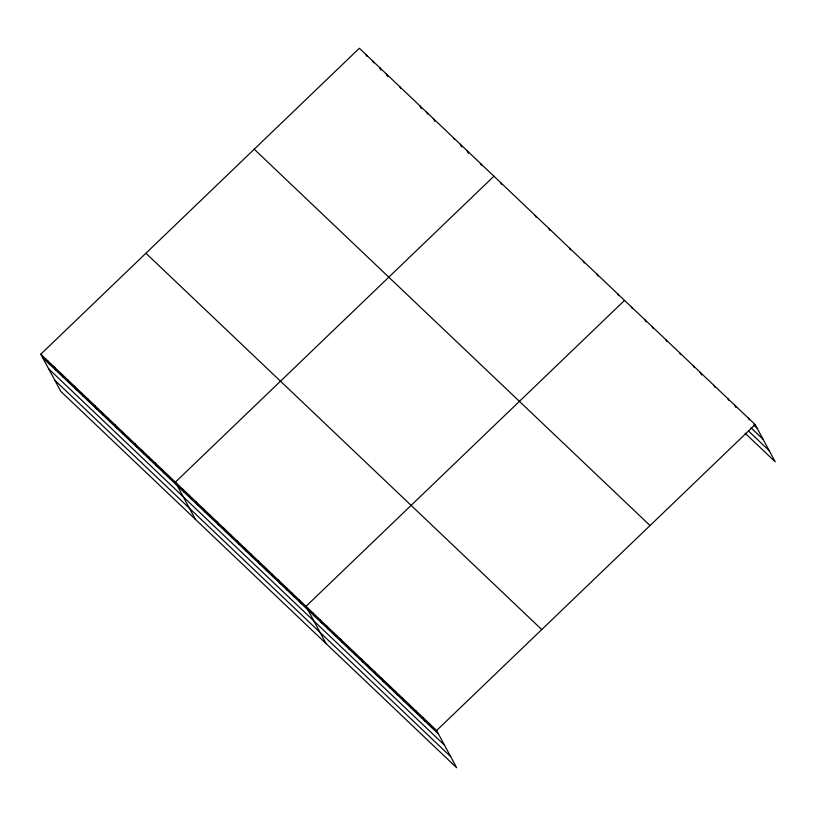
<?xml version="1.0" encoding="UTF-8"?>
<svg xmlns="http://www.w3.org/2000/svg" width="816" height="816" viewBox="0 0 816 816"><rect width="100%" height="100%" fill="white"/><g stroke="black" fill="none" stroke-linecap="round" stroke-linejoin="round"><path stroke-width="1.22" d="M40.8 354.195L436.621 730.514L456.654 767.734L60.833 391.415L40.8 354.195L359.346 48.266L755.167 424.585L775.2 461.805L745.12 433.204M493.925 176.215L175.379 482.144L195.412 519.364M624.546 300.4L306 606.329L326.033 643.549M436.621 730.514L755.167 424.585M753.647 424.881L757.085 428.155M751.026 427.819L763.062 439.253M748.598 431.093L769.223 450.697M254.225 149.226L650.046 525.545M145.921 253.246L541.732 629.564M42.718 357.765L438.539 734.084M48.695 368.863L444.516 745.181M54.856 380.307L450.677 756.626M748.292 418.057L749.251 419.832M734.543 404.981L735.981 407.653M727.668 398.443L728.627 400.228M713.918 385.376L714.877 387.151M700.169 372.3L701.607 374.972M693.294 365.762L694.253 367.547M679.544 352.696L680.503 354.47M665.795 339.619L666.754 341.404M652.045 326.553L653.004 328.328M645.17 320.015L646.129 321.79M631.421 306.938L632.38 308.723M617.671 293.872L618.63 295.647M597.047 274.258L598.006 276.043M583.297 261.191L584.256 262.966M569.548 248.115L570.506 249.9M548.923 228.511L549.882 230.285M535.174 215.434L536.132 217.219M500.8 182.753L501.758 184.538M480.461 163.424L481.43 165.209M467.007 150.634L468.445 153.306M460.275 144.228L461.713 146.9M453.553 137.833L454.512 139.618M433.367 118.646L434.806 121.319M426.635 112.241L427.594 114.026M419.903 105.845L421.342 108.518M399.718 86.659L400.676 88.434M386.264 73.858L387.702 76.531M379.532 67.463L380.97 70.135M372.8 61.067L373.759 62.842M366.078 54.672L367.037 56.447M429.746 723.976L431.664 727.546M422.872 717.448L424.789 721.007M415.997 710.909L417.914 714.469M409.122 704.371L411.04 707.931M402.247 697.833L404.165 701.403M395.372 691.295L397.29 694.865M388.498 684.767L390.415 688.327M381.623 678.229L383.54 681.788M374.748 671.69L376.666 675.26M367.873 665.152L369.791 668.722M360.998 658.624L362.916 662.184M354.124 652.086L356.041 655.646M347.249 645.548L349.166 649.108M340.374 639.01L342.292 642.58M333.499 632.471L335.417 636.041M326.624 625.943L328.542 629.503M319.75 619.405L321.667 622.965M312.875 612.867L314.792 616.427M299.125 599.791L301.043 603.361M292.25 593.263L294.168 596.822M285.376 586.724L287.293 590.284M278.501 580.186L280.418 583.746M271.626 573.648L273.544 577.218M264.751 567.11L266.669 570.68M257.876 560.582L259.794 564.142M251.002 554.044L252.919 557.603M244.127 547.505L246.044 551.065M237.252 540.967L239.17 544.537M230.377 534.439L232.295 537.999M223.502 527.901L225.42 531.461M216.628 521.363L218.545 524.923M209.753 514.825L211.67 518.395M202.878 508.286L204.796 511.856M196.003 501.758L197.921 505.318M189.128 495.22L191.046 498.78M182.254 488.682L184.171 492.242M168.647 475.748L170.564 479.308M161.925 469.353L163.843 472.913M155.193 462.958L157.111 466.517M148.461 456.552L150.379 460.122M141.729 450.157L143.657 453.727M135.007 443.761L136.925 447.321M128.275 437.366L130.193 440.926M121.543 430.97L123.461 434.53M114.821 424.565L116.739 428.135M108.089 418.169L110.007 421.739M101.357 411.774L103.275 415.334M94.636 405.379L96.553 408.938M87.904 398.983L89.821 402.543M81.172 392.578L83.089 396.148M74.44 386.182L76.367 389.752M67.718 379.787L69.635 383.347M60.986 373.391L62.903 376.951M54.254 366.996L56.182 370.556M47.532 360.59L49.45 364.16"/></g></svg>
